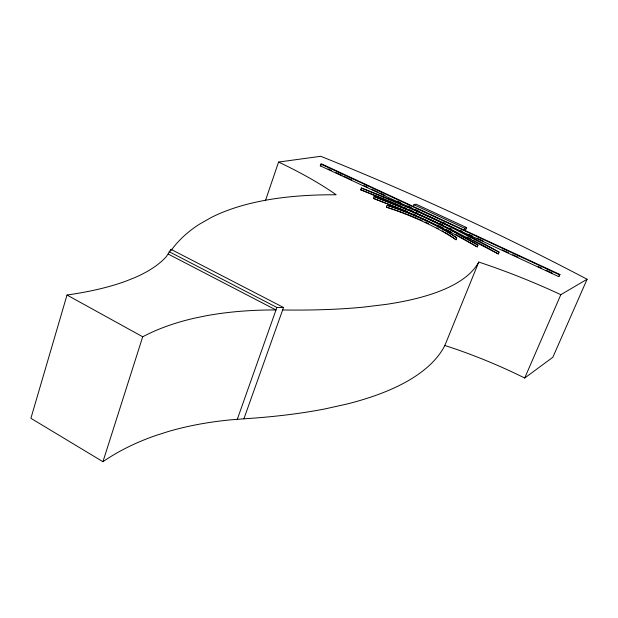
<?xml version="1.0" encoding="UTF-8"?>
<svg xmlns="http://www.w3.org/2000/svg" width="618" height="618" viewBox="0 0 618 618"><rect width="100%" height="100%" fill="white"/><g stroke="black" fill="none" stroke-linecap="round" stroke-linejoin="round"><path stroke-width="0.93" d="M243.901 418.811L283.523 307.478L170.954 249.324L166.474 256.455A461.113 130.722 12.2 0 1 135.203 277.436L126.25 281.028A461.113 130.722 12.2 0 1 67.007 295.025L30.9 418.293L102.943 461.708A574.4 298.479 31.5 0 1 156.369 435.311L168.104 431.573A574.4 298.479 31.5 0 1 230.723 419.854L243.901 418.811A657.791 191.835 13.5 0 0 325.331 408.846L347.463 403.909A657.791 191.835 13.5 0 0 444.86 345.485L478.765 262.055A223.546 64.828 22.6 0 1 560.82 294.693L587.1 279.251C500.549 233.65 411.542 192.754 320.765 156.292L278.571 162.055L265.539 200.348M102.943 461.708L142.704 336.779A600.843 253.141 28.5 0 1 195.28 317.992L206.914 315.628A600.843 253.141 28.5 0 1 269.409 309.966L275.991 309.973L168.32 254.122M170.437 250.954L170.954 249.324M320.279 165.817L320.889 164.079L321.7 163.955L559.923 274.492L559.143 276.308L558.602 276.594L320.279 165.817L321.09 165.694M237.281 419.336L276.879 307.463L283.523 307.478M360.696 189.78L361.345 188.003L408.985 207.857A432.306 136.292 19.4 0 1 455.064 229.286L499.089 252.159L498.34 253.983L454.354 231.086A431.997 137.011 19.4 0 0 408.305 209.633L360.696 189.78A339.375 100.896 19.8 0 1 372.005 194.16M373.403 198.37L374.068 196.578L411.457 211.171A174.268 46.141 20.3 0 1 446.675 227.571L477.961 245.052L477.22 246.883L453.55 233.782A212.438 58.247 20.2 0 0 401.167 209.332L373.403 198.37L407.2 211.472M386.428 207.177L387.107 205.361A76.346 18.973 20.6 0 1 406.806 212.144L413.303 214.716A76.346 18.973 20.6 0 1 437.583 226.041L442.975 229.023A76.346 18.973 20.6 0 1 456.764 237.922L456.038 239.761A90.251 22.827 20.6 0 0 392.909 209.378L386.428 207.177A76.308 19.081 20.6 0 1 406.119 213.952M413.295 206.482L413.967 204.728L416.084 204.195L466.652 227.602L465.949 229.371L464.002 230.012L464.713 228.243L466.652 227.602M558.602 276.594L559.923 274.492M444.86 345.485A217.297 79.513 23.4 0 1 524.697 378.015L560.82 294.693M587.1 279.251L552.84 357.281L524.697 378.015M374.068 196.578L401.847 207.54A212.561 57.922 20.2 0 1 454.269 231.966L477.961 245.052M406.938 214.268L411.804 216.2M413.967 204.728L464.713 228.243M320.889 164.079L559.383 274.778M328.096 168.946L331.596 170.576M335.968 172.607L342.094 175.458M343.847 176.269L351.719 179.931M363.979 185.624L367.478 187.246M371.851 189.278L377.977 192.128M379.73 192.94L384.983 195.381M397.235 201.074L400.734 202.704M407.733 205.956L411.233 207.578M415.613 209.61L418.239 210.831M442.743 222.217L444.496 223.036M460.248 230.352L461.994 231.163M469 234.423L472.5 236.045M476.872 238.077L482.998 240.927M502.256 249.873L508.382 252.716M512.755 254.755L518.008 257.196M538.139 266.543L541.638 268.173M546.018 270.205L552.144 273.056M169.1 251.657L276.879 307.463M445.964 229.378L451.681 232.36M455.883 234.593L461.723 237.791M67.007 295.025L142.704 336.779M436.88 227.857L438.208 228.598M462.194 238.046L477.22 246.883M387.107 205.361A90.298 22.696 20.5 0 1 456.764 237.922M361.345 188.003A339.599 100.355 19.8 0 1 499.089 252.159M278.571 162.055A200.433 52.793 18 0 1 336.153 194.778A1119.924 318.177 30.4 0 0 211.371 217.42L199.32 224.272A1119.924 318.177 30.4 0 0 171.294 250.205M478.765 262.055A676.571 155.898 14.9 0 1 385.74 304.435L363.871 307.092A676.571 155.898 14.9 0 1 282.635 309.981M372.878 194.5A339.375 100.896 19.8 0 1 396.115 203.971M396.972 204.334A339.375 100.896 19.8 0 1 402.079 206.497M403.778 207.231A339.375 100.896 19.8 0 1 406.32 208.328M409.703 209.796A339.375 100.896 19.8 0 1 412.237 210.908M415.597 212.391A339.375 100.896 19.8 0 1 417.281 213.14M439.653 223.446A339.375 100.896 19.8 0 1 442.921 225.006M449.41 228.15A339.375 100.896 19.8 0 1 451.835 229.34M467.023 236.995A339.375 100.896 19.8 0 1 471.248 239.189M472.932 240.07A339.375 100.896 19.8 0 1 477.111 242.287M477.946 242.727A339.375 100.896 19.8 0 1 498.34 253.983M412.615 216.524A76.308 19.081 20.6 0 1 418.201 218.88M419.776 219.568A76.308 19.081 20.6 0 1 422.109 220.611M425.192 222.024A76.308 19.081 20.6 0 1 428.637 223.67M442.264 230.838A76.308 19.081 20.6 0 1 443.739 231.696M445.176 232.553A76.308 19.081 20.6 0 1 456.038 239.761M413.257 214.037A174.168 46.396 20.3 0 1 415.736 215.11M437.467 225.145A174.168 46.396 20.3 0 1 443.438 228.104"/></g></svg>
